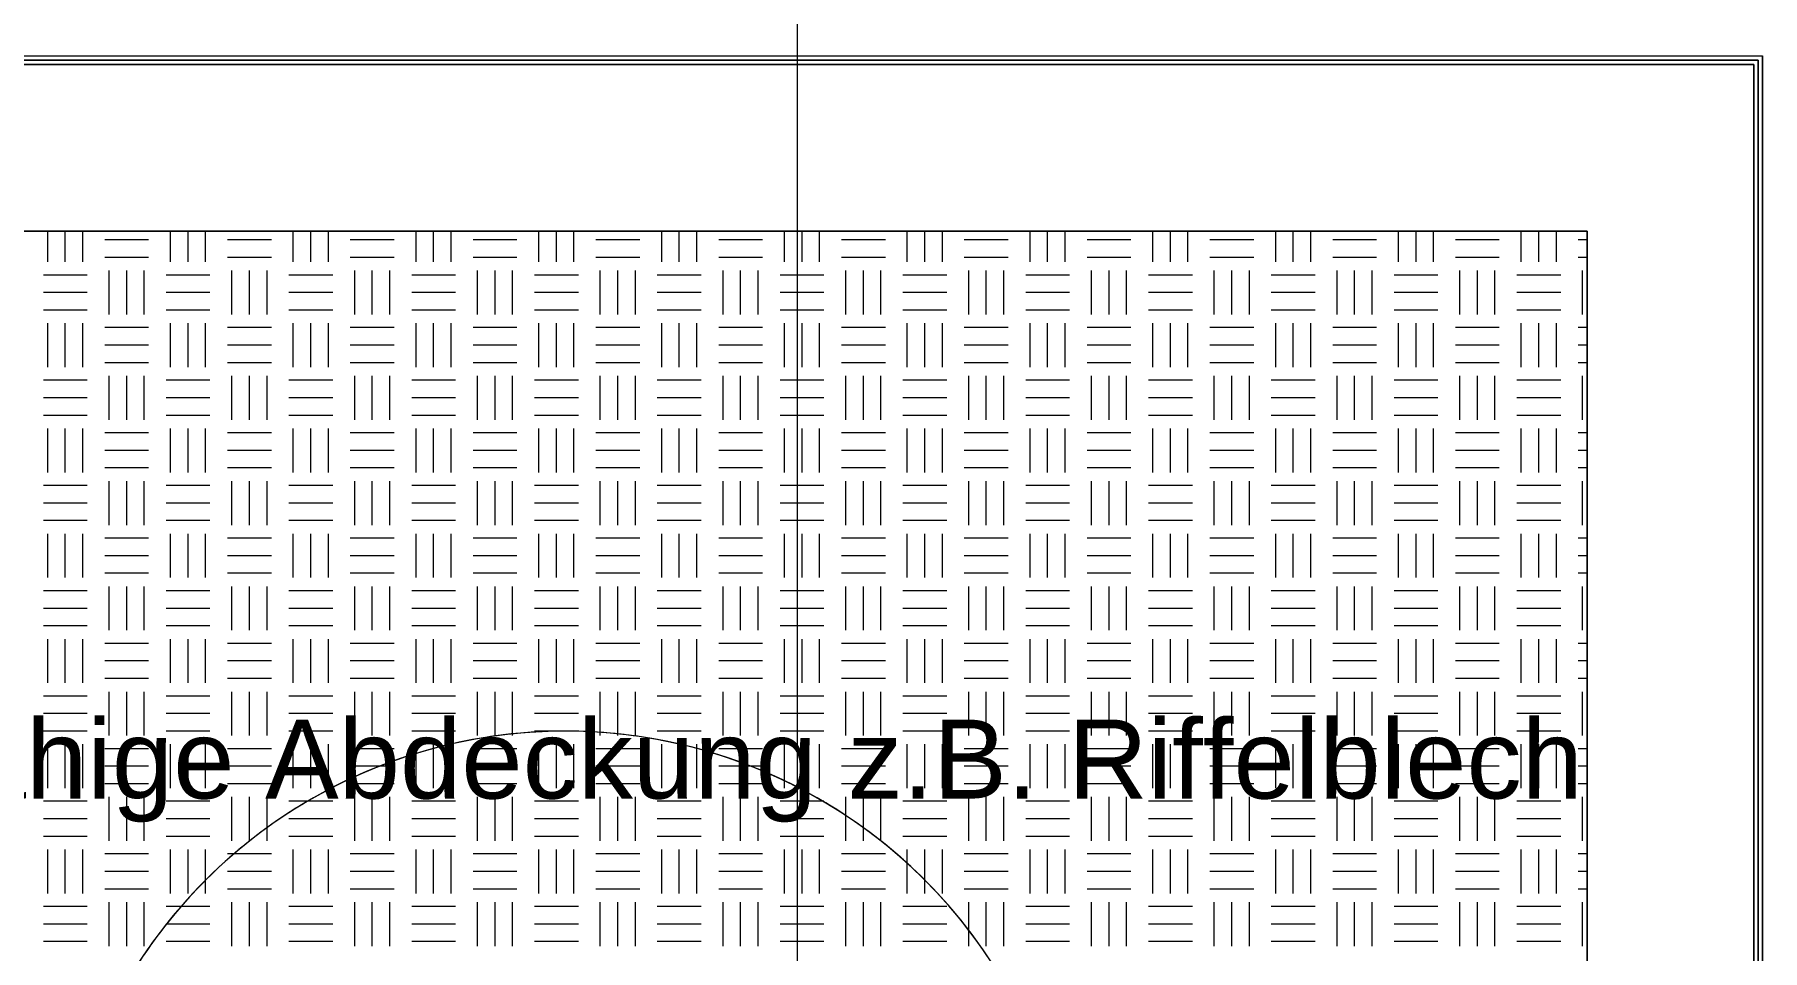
# Model space of a CAD drawing. Extents: x -932 to 937, y -179 to 471.
# Drawn here: x -450.54 to -411.14, y 294.54 to 315.42 of the extents above; entities that cross this region are included whole.
import ezdxf
from ezdxf.lldxf.tags import DXFTag

# ---------------------------------------------------------------- set-up
doc = ezdxf.new("R2010")
doc.units = 0
doc.layers.get('0').update_dxf_attribs({"lineweight": 13})
for name, color, linetype, lineweight in [('A-DETL-____-HDLN', 7, '_Verdeckte Linien_', 9), ('A-FLOR-____-OTLN', 7, 'Continuous', 9), ('A-GENM-____-OTLN', 7, 'Continuous', 9), ('M-EQPM-____-OTLN', 7, 'Continuous', 9), ('S-GRID-____-OTLN', 7, 'Continuous', 5), ('Text', 7, 'Continuous', 5)]:
    doc.layers.add(name, color=color, linetype=linetype, lineweight=lineweight)
doc.styles.get("Standard").update_dxf_attribs({"font": 'arial.ttf'})
tags = doc.linetypes.add('_Rasterlinie_', pattern=[0.375, 0.2, -0.05, 0.075, -0.05]).pattern_tags.tags
tags[10:11] = [DXFTag(74, 4), DXFTag(75, 0), DXFTag(340, '0'), DXFTag(46, 1.0), DXFTag(50, 0.0), DXFTag(44, 0.0), DXFTag(45, 0.0)]
tags[8:9] = [DXFTag(74, 4), DXFTag(75, 0), DXFTag(340, '0'), DXFTag(46, 1.0), DXFTag(50, 0.0), DXFTag(44, 0.0), DXFTag(45, 0.0)]
tags[6:7] = [DXFTag(74, 4), DXFTag(75, 0), DXFTag(340, '0'), DXFTag(46, 1.0), DXFTag(50, 0.0), DXFTag(44, 0.0), DXFTag(45, 0.0)]
tags[4:5] = [DXFTag(74, 4), DXFTag(75, 0), DXFTag(340, '0'), DXFTag(46, 1.0), DXFTag(50, 0.0), DXFTag(44, 0.0), DXFTag(45, 0.0)]
tags = doc.linetypes.add('_Verdeckte Linien_', pattern=[0.15, 0.1, -0.05]).pattern_tags.tags
tags[6:7] = [DXFTag(74, 4), DXFTag(75, 0), DXFTag(340, '0'), DXFTag(46, 1.0), DXFTag(50, 0.0), DXFTag(44, 0.0), DXFTag(45, 0.0)]
tags[4:5] = [DXFTag(74, 4), DXFTag(75, 0), DXFTag(340, '0'), DXFTag(46, 1.0), DXFTag(50, 0.0), DXFTag(44, 0.0), DXFTag(45, 0.0)]

# ---------------------------------------------------------------- blocks, each defined once
blk = doc.blocks.new('Referenz-A0UJ2H83XE', base_point=(-932.309, -115.757))
at = {"layer": 'A-DETL-____-HDLN', "color": 0, "linetype": '_Verdeckte Linien_', "ltscale": 0.13}
for p, q in [((-415.143, 310.938), (-461.143, 310.938)), ((-415.143, 264.938), (-415.143, 310.938))]:
    blk.add_line(p, q, dxfattribs=at)
at = {"layer": 'A-FLOR-____-OTLN', "color": 0, "linetype": 'Continuous', "ltscale": 0.13}
for p, q in [((-465.143, 314.938), (-411.143, 314.938)), ((-411.143, 314.938), (-411.143, 264.938)), ((-415.143, 310.938), (-461.143, 310.938)), ((-415.143, 268.938), (-415.143, 310.938))]:
    blk.add_line(p, q, dxfattribs=at)
at = {"layer": 'A-GENM-____-OTLN', "color": 0, "linetype": 'Continuous', "ltscale": 0.13}
for p, q in [((-465.143, 314.938), (-411.143, 314.938)), ((-465.043, 314.838), (-411.243, 314.838)), ((-411.243, 314.838), (-465.043, 314.838)), ((-411.243, 314.838), (-411.243, 286.588)), ((-411.243, 286.588), (-411.243, 314.838)), ((-411.143, 264.938), (-411.143, 314.938)), ((-464.943, 314.738), (-411.343, 314.738)), ((-411.343, 314.738), (-464.943, 314.738)), ((-411.343, 314.738), (-411.343, 286.688)), ((-411.343, 286.688), (-411.343, 314.738)), ((-461.143, 310.938), (-415.143, 310.938)), ((-415.143, 310.938), (-461.143, 310.938)), ((-450.243, 310.238), (-450.243, 310.938)), ((-449.843, 310.238), (-449.843, 310.938)), ((-449.443, 310.238), (-449.443, 310.938)), ((-447.443, 310.238), (-447.443, 310.938)), ((-447.043, 310.238), (-447.043, 310.938)), ((-446.643, 310.238), (-446.643, 310.938)), ((-444.643, 310.238), (-444.643, 310.938)), ((-444.243, 310.238), (-444.243, 310.938)), ((-443.843, 310.238), (-443.843, 310.938)), ((-441.843, 310.238), (-441.843, 310.938)), ((-441.443, 310.238), (-441.443, 310.938)), ((-441.043, 310.238), (-441.043, 310.938)), ((-439.043, 310.238), (-439.043, 310.938)), ((-438.643, 310.238), (-438.643, 310.938)), ((-438.243, 310.238), (-438.243, 310.938)), ((-436.243, 310.238), (-436.243, 310.938)), ((-435.843, 310.238), (-435.843, 310.938)), ((-435.443, 310.238), (-435.443, 310.938)), ((-433.443, 310.238), (-433.443, 310.938)), ((-433.043, 310.238), (-433.043, 310.938)), ((-432.643, 310.238), (-432.643, 310.938)), ((-430.643, 310.238), (-430.643, 310.938)), ((-430.243, 310.238), (-430.243, 310.938)), ((-429.843, 310.238), (-429.843, 310.938)), ((-427.843, 310.238), (-427.843, 310.938)), ((-427.443, 310.238), (-427.443, 310.938)), ((-427.043, 310.238), (-427.043, 310.938)), ((-425.043, 310.238), (-425.043, 310.938)), ((-424.643, 310.238), (-424.643, 310.938)), ((-424.243, 310.238), (-424.243, 310.938)), ((-422.243, 310.238), (-422.243, 310.938)), ((-421.843, 310.238), (-421.843, 310.938)), ((-421.443, 310.238), (-421.443, 310.938)), ((-419.443, 310.238), (-419.443, 310.938)), ((-419.043, 310.238), (-419.043, 310.938)), ((-418.643, 310.238), (-418.643, 310.938)), ((-416.643, 310.238), (-416.643, 310.938)), ((-416.243, 310.238), (-416.243, 310.938)), ((-415.843, 310.238), (-415.843, 310.938)), ((-415.143, 310.938), (-415.143, 288.188)), ((-415.143, 288.188), (-415.143, 310.938)), ((-447.943, 310.738), (-448.943, 310.738)), ((-445.143, 310.738), (-446.143, 310.738)), ((-442.343, 310.738), (-443.343, 310.738)), ((-439.543, 310.738), (-440.543, 310.738)), ((-436.743, 310.738), (-437.743, 310.738)), ((-433.943, 310.738), (-434.943, 310.738)), ((-431.143, 310.738), (-432.143, 310.738)), ((-428.343, 310.738), (-429.343, 310.738)), ((-425.543, 310.738), (-426.543, 310.738)), ((-422.743, 310.738), (-423.743, 310.738)), ((-419.943, 310.738), (-420.943, 310.738)), ((-417.143, 310.738), (-418.143, 310.738)), ((-415.144, 310.738), (-415.343, 310.738)), ((-447.943, 310.338), (-448.943, 310.338)), ((-445.143, 310.338), (-446.143, 310.338)), ((-442.343, 310.338), (-443.343, 310.338)), ((-439.543, 310.338), (-440.543, 310.338)), ((-436.743, 310.338), (-437.743, 310.338)), ((-433.943, 310.338), (-434.943, 310.338)), ((-431.143, 310.338), (-432.143, 310.338)), ((-428.343, 310.338), (-429.343, 310.338)), ((-425.543, 310.338), (-426.543, 310.338)), ((-422.743, 310.338), (-423.743, 310.338)), ((-419.943, 310.338), (-420.943, 310.338)), ((-417.143, 310.338), (-418.143, 310.338)), ((-415.144, 310.338), (-415.343, 310.338)), ((-449.343, 309.938), (-450.343, 309.938)), ((-448.843, 309.038), (-448.843, 310.038)), ((-448.443, 309.038), (-448.443, 310.038)), ((-448.043, 309.038), (-448.043, 310.038)), ((-446.543, 309.938), (-447.543, 309.938)), ((-446.043, 309.038), (-446.043, 310.038)), ((-445.643, 309.038), (-445.643, 310.038)), ((-445.243, 309.038), (-445.243, 310.038)), ((-443.743, 309.938), (-444.743, 309.938)), ((-443.243, 309.038), (-443.243, 310.038)), ((-442.843, 309.038), (-442.843, 310.038)), ((-442.443, 309.038), (-442.443, 310.038)), ((-440.943, 309.938), (-441.943, 309.938)), ((-440.443, 309.038), (-440.443, 310.038)), ((-440.043, 309.038), (-440.043, 310.038)), ((-439.643, 309.038), (-439.643, 310.038)), ((-438.143, 309.938), (-439.143, 309.938)), ((-437.643, 309.038), (-437.643, 310.038)), ((-437.243, 309.038), (-437.243, 310.038)), ((-436.843, 309.038), (-436.843, 310.038)), ((-435.343, 309.938), (-436.343, 309.938)), ((-434.843, 309.038), (-434.843, 310.038)), ((-434.443, 309.038), (-434.443, 310.038)), ((-434.043, 309.038), (-434.043, 310.038)), ((-432.543, 309.938), (-433.543, 309.938)), ((-432.043, 309.038), (-432.043, 310.038)), ((-431.643, 309.038), (-431.643, 310.038)), ((-431.243, 309.038), (-431.243, 310.038)), ((-429.743, 309.938), (-430.743, 309.938)), ((-429.243, 309.038), (-429.243, 310.038)), ((-428.843, 309.038), (-428.843, 310.038)), ((-428.443, 309.038), (-428.443, 310.038)), ((-426.943, 309.938), (-427.943, 309.938)), ((-426.443, 309.038), (-426.443, 310.038)), ((-426.043, 309.038), (-426.043, 310.038)), ((-425.643, 309.038), (-425.643, 310.038)), ((-424.143, 309.938), (-425.143, 309.938)), ((-423.643, 309.038), (-423.643, 310.038)), ((-423.243, 309.038), (-423.243, 310.038)), ((-422.843, 309.038), (-422.843, 310.038)), ((-421.343, 309.938), (-422.343, 309.938)), ((-420.843, 309.038), (-420.843, 310.038)), ((-420.443, 309.038), (-420.443, 310.038)), ((-420.043, 309.038), (-420.043, 310.038)), ((-418.543, 309.938), (-419.543, 309.938)), ((-418.043, 309.038), (-418.043, 310.038)), ((-417.643, 309.038), (-417.643, 310.038)), ((-417.243, 309.038), (-417.243, 310.038)), ((-415.743, 309.938), (-416.743, 309.938)), ((-415.243, 309.038), (-415.243, 310.038)), ((-449.343, 309.538), (-450.343, 309.538)), ((-446.543, 309.538), (-447.543, 309.538)), ((-443.743, 309.538), (-444.743, 309.538)), ((-440.943, 309.538), (-441.943, 309.538)), ((-438.143, 309.538), (-439.143, 309.538)), ((-435.343, 309.538), (-436.343, 309.538)), ((-432.543, 309.538), (-433.543, 309.538)), ((-429.743, 309.538), (-430.743, 309.538)), ((-426.943, 309.538), (-427.943, 309.538)), ((-424.143, 309.538), (-425.143, 309.538)), ((-421.343, 309.538), (-422.343, 309.538)), ((-418.543, 309.538), (-419.543, 309.538)), ((-415.743, 309.538), (-416.743, 309.538)), ((-449.343, 309.138), (-450.343, 309.138)), ((-446.543, 309.138), (-447.543, 309.138)), ((-443.743, 309.138), (-444.743, 309.138)), ((-440.943, 309.138), (-441.943, 309.138)), ((-438.143, 309.138), (-439.143, 309.138)), ((-435.343, 309.138), (-436.343, 309.138)), ((-432.543, 309.138), (-433.543, 309.138)), ((-429.743, 309.138), (-430.743, 309.138)), ((-426.943, 309.138), (-427.943, 309.138)), ((-424.143, 309.138), (-425.143, 309.138)), ((-421.343, 309.138), (-422.343, 309.138)), ((-418.543, 309.138), (-419.543, 309.138)), ((-415.743, 309.138), (-416.743, 309.138)), ((-450.243, 307.838), (-450.243, 308.838)), ((-449.843, 307.838), (-449.843, 308.838)), ((-449.443, 307.838), (-449.443, 308.838)), ((-447.943, 308.738), (-448.943, 308.738)), ((-447.443, 307.838), (-447.443, 308.838)), ((-447.043, 307.838), (-447.043, 308.838)), ((-446.643, 307.838), (-446.643, 308.838)), ((-445.143, 308.738), (-446.143, 308.738)), ((-444.643, 307.838), (-444.643, 308.838)), ((-444.243, 307.838), (-444.243, 308.838)), ((-443.843, 307.838), (-443.843, 308.838)), ((-442.343, 308.738), (-443.343, 308.738)), ((-441.843, 307.838), (-441.843, 308.838)), ((-441.443, 307.838), (-441.443, 308.838)), ((-441.043, 307.838), (-441.043, 308.838)), ((-439.543, 308.738), (-440.543, 308.738)), ((-439.043, 307.838), (-439.043, 308.838)), ((-438.643, 307.838), (-438.643, 308.838)), ((-438.243, 307.838), (-438.243, 308.838)), ((-436.743, 308.738), (-437.743, 308.738)), ((-436.243, 307.838), (-436.243, 308.838)), ((-435.843, 307.838), (-435.843, 308.838)), ((-435.443, 307.838), (-435.443, 308.838)), ((-433.943, 308.738), (-434.943, 308.738)), ((-433.443, 307.838), (-433.443, 308.838)), ((-433.043, 307.838), (-433.043, 308.838)), ((-432.643, 307.838), (-432.643, 308.838)), ((-431.143, 308.738), (-432.143, 308.738)), ((-430.643, 307.838), (-430.643, 308.838)), ((-430.243, 307.838), (-430.243, 308.838)), ((-429.843, 307.838), (-429.843, 308.838)), ((-428.343, 308.738), (-429.343, 308.738)), ((-427.843, 307.838), (-427.843, 308.838)), ((-427.443, 307.838), (-427.443, 308.838)), ((-427.043, 307.838), (-427.043, 308.838)), ((-425.543, 308.738), (-426.543, 308.738)), ((-425.043, 307.838), (-425.043, 308.838)), ((-424.643, 307.838), (-424.643, 308.838)), ((-424.243, 307.838), (-424.243, 308.838)), ((-422.743, 308.738), (-423.743, 308.738)), ((-422.243, 307.838), (-422.243, 308.838)), ((-421.843, 307.838), (-421.843, 308.838)), ((-421.443, 307.838), (-421.443, 308.838)), ((-419.943, 308.738), (-420.943, 308.738)), ((-419.443, 307.838), (-419.443, 308.838)), ((-419.043, 307.838), (-419.043, 308.838)), ((-418.643, 307.838), (-418.643, 308.838)), ((-417.143, 308.738), (-418.143, 308.738)), ((-416.643, 307.838), (-416.643, 308.838)), ((-416.243, 307.838), (-416.243, 308.838)), ((-415.843, 307.838), (-415.843, 308.838)), ((-415.144, 308.738), (-415.343, 308.738)), ((-447.943, 308.338), (-448.943, 308.338)), ((-445.143, 308.338), (-446.143, 308.338)), ((-442.343, 308.338), (-443.343, 308.338)), ((-439.543, 308.338), (-440.543, 308.338)), ((-436.743, 308.338), (-437.743, 308.338)), ((-433.943, 308.338), (-434.943, 308.338)), ((-431.143, 308.338), (-432.143, 308.338)), ((-428.343, 308.338), (-429.343, 308.338)), ((-425.543, 308.338), (-426.543, 308.338)), ((-422.743, 308.338), (-423.743, 308.338)), ((-419.943, 308.338), (-420.943, 308.338)), ((-417.143, 308.338), (-418.143, 308.338)), ((-415.144, 308.338), (-415.343, 308.338)), ((-447.943, 307.938), (-448.943, 307.938)), ((-445.143, 307.938), (-446.143, 307.938)), ((-442.343, 307.938), (-443.343, 307.938)), ((-439.543, 307.938), (-440.543, 307.938)), ((-436.743, 307.938), (-437.743, 307.938)), ((-433.943, 307.938), (-434.943, 307.938)), ((-431.143, 307.938), (-432.143, 307.938)), ((-428.343, 307.938), (-429.343, 307.938)), ((-425.543, 307.938), (-426.543, 307.938)), ((-422.743, 307.938), (-423.743, 307.938)), ((-419.943, 307.938), (-420.943, 307.938)), ((-417.143, 307.938), (-418.143, 307.938)), ((-415.144, 307.938), (-415.343, 307.938)), ((-449.343, 307.538), (-450.343, 307.538)), ((-448.843, 306.638), (-448.843, 307.638)), ((-448.443, 306.638), (-448.443, 307.638)), ((-448.043, 306.638), (-448.043, 307.638)), ((-446.543, 307.538), (-447.543, 307.538)), ((-446.043, 306.638), (-446.043, 307.638)), ((-445.643, 306.638), (-445.643, 307.638)), ((-445.243, 306.638), (-445.243, 307.638)), ((-443.743, 307.538), (-444.743, 307.538)), ((-443.243, 306.638), (-443.243, 307.638)), ((-442.843, 306.638), (-442.843, 307.638)), ((-442.443, 306.638), (-442.443, 307.638)), ((-440.943, 307.538), (-441.943, 307.538)), ((-440.443, 306.638), (-440.443, 307.638)), ((-440.043, 306.638), (-440.043, 307.638)), ((-439.643, 306.638), (-439.643, 307.638)), ((-438.143, 307.538), (-439.143, 307.538)), ((-437.643, 306.638), (-437.643, 307.638)), ((-437.243, 306.638), (-437.243, 307.638)), ((-436.843, 306.638), (-436.843, 307.638)), ((-435.343, 307.538), (-436.343, 307.538)), ((-434.843, 306.638), (-434.843, 307.638)), ((-434.443, 306.638), (-434.443, 307.638)), ((-434.043, 306.638), (-434.043, 307.638)), ((-432.543, 307.538), (-433.543, 307.538)), ((-432.043, 306.638), (-432.043, 307.638)), ((-431.643, 306.638), (-431.643, 307.638)), ((-431.243, 306.638), (-431.243, 307.638)), ((-429.743, 307.538), (-430.743, 307.538)), ((-429.243, 306.638), (-429.243, 307.638)), ((-428.843, 306.638), (-428.843, 307.638)), ((-428.443, 306.638), (-428.443, 307.638)), ((-426.943, 307.538), (-427.943, 307.538)), ((-426.443, 306.638), (-426.443, 307.638)), ((-426.043, 306.638), (-426.043, 307.638)), ((-425.643, 306.638), (-425.643, 307.638)), ((-424.143, 307.538), (-425.143, 307.538)), ((-423.643, 306.638), (-423.643, 307.638)), ((-423.243, 306.638), (-423.243, 307.638)), ((-422.843, 306.638), (-422.843, 307.638)), ((-421.343, 307.538), (-422.343, 307.538)), ((-420.843, 306.638), (-420.843, 307.638)), ((-420.443, 306.638), (-420.443, 307.638)), ((-420.043, 306.638), (-420.043, 307.638)), ((-418.543, 307.538), (-419.543, 307.538)), ((-418.043, 306.638), (-418.043, 307.638)), ((-417.643, 306.638), (-417.643, 307.638)), ((-417.243, 306.638), (-417.243, 307.638)), ((-415.743, 307.538), (-416.743, 307.538)), ((-415.243, 306.638), (-415.243, 307.638)), ((-449.343, 307.138), (-450.343, 307.138)), ((-446.543, 307.138), (-447.543, 307.138)), ((-443.743, 307.138), (-444.743, 307.138)), ((-440.943, 307.138), (-441.943, 307.138)), ((-438.143, 307.138), (-439.143, 307.138)), ((-435.343, 307.138), (-436.343, 307.138)), ((-432.543, 307.138), (-433.543, 307.138)), ((-429.743, 307.138), (-430.743, 307.138)), ((-426.943, 307.138), (-427.943, 307.138)), ((-424.143, 307.138), (-425.143, 307.138)), ((-421.343, 307.138), (-422.343, 307.138)), ((-418.543, 307.138), (-419.543, 307.138)), ((-415.743, 307.138), (-416.743, 307.138)), ((-449.343, 306.738), (-450.343, 306.738)), ((-446.543, 306.738), (-447.543, 306.738)), ((-443.743, 306.738), (-444.743, 306.738)), ((-440.943, 306.738), (-441.943, 306.738)), ((-438.143, 306.738), (-439.143, 306.738)), ((-435.343, 306.738), (-436.343, 306.738)), ((-432.543, 306.738), (-433.543, 306.738)), ((-429.743, 306.738), (-430.743, 306.738)), ((-426.943, 306.738), (-427.943, 306.738)), ((-424.143, 306.738), (-425.143, 306.738)), ((-421.343, 306.738), (-422.343, 306.738)), ((-418.543, 306.738), (-419.543, 306.738)), ((-415.743, 306.738), (-416.743, 306.738)), ((-450.243, 305.438), (-450.243, 306.438)), ((-449.843, 305.438), (-449.843, 306.438)), ((-449.443, 305.438), (-449.443, 306.438)), ((-447.943, 306.338), (-448.943, 306.338)), ((-447.443, 305.438), (-447.443, 306.438)), ((-447.043, 305.438), (-447.043, 306.438)), ((-446.643, 305.438), (-446.643, 306.438)), ((-445.143, 306.338), (-446.143, 306.338)), ((-444.643, 305.438), (-444.643, 306.438)), ((-444.243, 305.438), (-444.243, 306.438)), ((-443.843, 305.438), (-443.843, 306.438)), ((-442.343, 306.338), (-443.343, 306.338)), ((-441.843, 305.438), (-441.843, 306.438)), ((-441.443, 305.438), (-441.443, 306.438)), ((-441.043, 305.438), (-441.043, 306.438)), ((-439.543, 306.338), (-440.543, 306.338)), ((-439.043, 305.438), (-439.043, 306.438)), ((-438.643, 305.438), (-438.643, 306.438)), ((-438.243, 305.438), (-438.243, 306.438)), ((-436.743, 306.338), (-437.743, 306.338)), ((-436.243, 305.438), (-436.243, 306.438)), ((-435.843, 305.438), (-435.843, 306.438)), ((-435.443, 305.438), (-435.443, 306.438)), ((-433.943, 306.338), (-434.943, 306.338)), ((-433.443, 305.438), (-433.443, 306.438)), ((-433.043, 305.438), (-433.043, 306.438)), ((-432.643, 305.438), (-432.643, 306.438)), ((-431.143, 306.338), (-432.143, 306.338)), ((-430.643, 305.438), (-430.643, 306.438)), ((-430.243, 305.438), (-430.243, 306.438)), ((-429.843, 305.438), (-429.843, 306.438)), ((-428.343, 306.338), (-429.343, 306.338)), ((-427.843, 305.438), (-427.843, 306.438)), ((-427.443, 305.438), (-427.443, 306.438)), ((-427.043, 305.438), (-427.043, 306.438)), ((-425.543, 306.338), (-426.543, 306.338)), ((-425.043, 305.438), (-425.043, 306.438)), ((-424.643, 305.438), (-424.643, 306.438)), ((-424.243, 305.438), (-424.243, 306.438)), ((-422.743, 306.338), (-423.743, 306.338)), ((-422.243, 305.438), (-422.243, 306.438)), ((-421.843, 305.438), (-421.843, 306.438)), ((-421.443, 305.438), (-421.443, 306.438)), ((-419.943, 306.338), (-420.943, 306.338)), ((-419.443, 305.438), (-419.443, 306.438)), ((-419.043, 305.438), (-419.043, 306.438)), ((-418.643, 305.438), (-418.643, 306.438)), ((-417.143, 306.338), (-418.143, 306.338)), ((-416.643, 305.438), (-416.643, 306.438)), ((-416.243, 305.438), (-416.243, 306.438)), ((-415.843, 305.438), (-415.843, 306.438)), ((-415.144, 306.338), (-415.343, 306.338)), ((-447.943, 305.938), (-448.943, 305.938)), ((-445.143, 305.938), (-446.143, 305.938)), ((-442.343, 305.938), (-443.343, 305.938)), ((-439.543, 305.938), (-440.543, 305.938)), ((-436.743, 305.938), (-437.743, 305.938)), ((-433.943, 305.938), (-434.943, 305.938)), ((-431.143, 305.938), (-432.143, 305.938)), ((-428.343, 305.938), (-429.343, 305.938)), ((-425.543, 305.938), (-426.543, 305.938)), ((-422.743, 305.938), (-423.743, 305.938)), ((-419.943, 305.938), (-420.943, 305.938)), ((-417.143, 305.938), (-418.143, 305.938)), ((-415.144, 305.938), (-415.343, 305.938)), ((-447.943, 305.538), (-448.943, 305.538)), ((-445.143, 305.538), (-446.143, 305.538)), ((-442.343, 305.538), (-443.343, 305.538)), ((-439.543, 305.538), (-440.543, 305.538)), ((-436.743, 305.538), (-437.743, 305.538)), ((-433.943, 305.538), (-434.943, 305.538)), ((-431.143, 305.538), (-432.143, 305.538)), ((-428.343, 305.538), (-429.343, 305.538)), ((-425.543, 305.538), (-426.543, 305.538)), ((-422.743, 305.538), (-423.743, 305.538)), ((-419.943, 305.538), (-420.943, 305.538)), ((-417.143, 305.538), (-418.143, 305.538)), ((-415.144, 305.538), (-415.343, 305.538)), ((-449.343, 305.138), (-450.343, 305.138)), ((-448.843, 304.238), (-448.843, 305.238)), ((-448.443, 304.238), (-448.443, 305.238)), ((-448.043, 304.238), (-448.043, 305.238)), ((-446.543, 305.138), (-447.543, 305.138)), ((-446.043, 304.238), (-446.043, 305.238)), ((-445.643, 304.238), (-445.643, 305.238)), ((-445.243, 304.238), (-445.243, 305.238)), ((-443.743, 305.138), (-444.743, 305.138)), ((-443.243, 304.238), (-443.243, 305.238)), ((-442.843, 304.238), (-442.843, 305.238)), ((-442.443, 304.238), (-442.443, 305.238)), ((-440.943, 305.138), (-441.943, 305.138)), ((-440.443, 304.238), (-440.443, 305.238)), ((-440.043, 304.238), (-440.043, 305.238)), ((-439.643, 304.238), (-439.643, 305.238)), ((-438.143, 305.138), (-439.143, 305.138)), ((-437.643, 304.238), (-437.643, 305.238)), ((-437.243, 304.238), (-437.243, 305.238)), ((-436.843, 304.238), (-436.843, 305.238)), ((-435.343, 305.138), (-436.343, 305.138)), ((-434.843, 304.238), (-434.843, 305.238)), ((-434.443, 304.238), (-434.443, 305.238)), ((-434.043, 304.238), (-434.043, 305.238)), ((-432.543, 305.138), (-433.543, 305.138)), ((-432.043, 304.238), (-432.043, 305.238)), ((-431.643, 304.238), (-431.643, 305.238)), ((-431.243, 304.238), (-431.243, 305.238)), ((-429.743, 305.138), (-430.743, 305.138)), ((-429.243, 304.238), (-429.243, 305.238)), ((-428.843, 304.238), (-428.843, 305.238)), ((-428.443, 304.238), (-428.443, 305.238)), ((-426.943, 305.138), (-427.943, 305.138)), ((-426.443, 304.238), (-426.443, 305.238)), ((-426.043, 304.238), (-426.043, 305.238)), ((-425.643, 304.238), (-425.643, 305.238)), ((-424.143, 305.138), (-425.143, 305.138)), ((-423.643, 304.238), (-423.643, 305.238)), ((-423.243, 304.238), (-423.243, 305.238)), ((-422.843, 304.238), (-422.843, 305.238)), ((-421.343, 305.138), (-422.343, 305.138)), ((-420.843, 304.238), (-420.843, 305.238)), ((-420.443, 304.238), (-420.443, 305.238)), ((-420.043, 304.238), (-420.043, 305.238)), ((-418.543, 305.138), (-419.543, 305.138)), ((-418.043, 304.238), (-418.043, 305.238)), ((-417.643, 304.238), (-417.643, 305.238)), ((-417.243, 304.238), (-417.243, 305.238)), ((-415.743, 305.138), (-416.743, 305.138)), ((-415.243, 304.238), (-415.243, 305.238)), ((-449.343, 304.738), (-450.343, 304.738)), ((-446.543, 304.738), (-447.543, 304.738)), ((-443.743, 304.738), (-444.743, 304.738)), ((-440.943, 304.738), (-441.943, 304.738)), ((-438.143, 304.738), (-439.143, 304.738)), ((-435.343, 304.738), (-436.343, 304.738)), ((-432.543, 304.738), (-433.543, 304.738)), ((-429.743, 304.738), (-430.743, 304.738)), ((-426.943, 304.738), (-427.943, 304.738)), ((-424.143, 304.738), (-425.143, 304.738)), ((-421.343, 304.738), (-422.343, 304.738)), ((-418.543, 304.738), (-419.543, 304.738)), ((-415.743, 304.738), (-416.743, 304.738)), ((-449.343, 304.338), (-450.343, 304.338)), ((-446.543, 304.338), (-447.543, 304.338)), ((-443.743, 304.338), (-444.743, 304.338)), ((-440.943, 304.338), (-441.943, 304.338)), ((-438.143, 304.338), (-439.143, 304.338)), ((-435.343, 304.338), (-436.343, 304.338)), ((-432.543, 304.338), (-433.543, 304.338)), ((-429.743, 304.338), (-430.743, 304.338)), ((-426.943, 304.338), (-427.943, 304.338)), ((-424.143, 304.338), (-425.143, 304.338)), ((-421.343, 304.338), (-422.343, 304.338)), ((-418.543, 304.338), (-419.543, 304.338)), ((-415.743, 304.338), (-416.743, 304.338)), ((-450.243, 303.038), (-450.243, 304.038)), ((-449.843, 303.038), (-449.843, 304.038)), ((-449.443, 303.038), (-449.443, 304.038)), ((-447.943, 303.938), (-448.943, 303.938)), ((-447.443, 303.038), (-447.443, 304.038)), ((-447.043, 303.038), (-447.043, 304.038)), ((-446.643, 303.038), (-446.643, 304.038)), ((-445.143, 303.938), (-446.143, 303.938)), ((-444.643, 303.038), (-444.643, 304.038)), ((-444.243, 303.038), (-444.243, 304.038)), ((-443.843, 303.038), (-443.843, 304.038)), ((-442.343, 303.938), (-443.343, 303.938)), ((-441.843, 303.038), (-441.843, 304.038)), ((-441.443, 303.038), (-441.443, 304.038)), ((-441.043, 303.038), (-441.043, 304.038)), ((-439.543, 303.938), (-440.543, 303.938)), ((-439.043, 303.038), (-439.043, 304.038)), ((-438.643, 303.038), (-438.643, 304.038)), ((-438.243, 303.038), (-438.243, 304.038)), ((-436.743, 303.938), (-437.743, 303.938)), ((-436.243, 303.038), (-436.243, 304.038)), ((-435.843, 303.038), (-435.843, 304.038)), ((-435.443, 303.038), (-435.443, 304.038)), ((-433.943, 303.938), (-434.943, 303.938)), ((-433.443, 303.038), (-433.443, 304.038)), ((-433.043, 303.038), (-433.043, 304.038)), ((-432.643, 303.038), (-432.643, 304.038)), ((-431.143, 303.938), (-432.143, 303.938)), ((-430.643, 303.038), (-430.643, 304.038)), ((-430.243, 303.038), (-430.243, 304.038)), ((-429.843, 303.038), (-429.843, 304.038)), ((-428.343, 303.938), (-429.343, 303.938)), ((-427.843, 303.038), (-427.843, 304.038)), ((-427.443, 303.038), (-427.443, 304.038)), ((-427.043, 303.038), (-427.043, 304.038)), ((-425.543, 303.938), (-426.543, 303.938)), ((-425.043, 303.038), (-425.043, 304.038)), ((-424.643, 303.038), (-424.643, 304.038)), ((-424.243, 303.038), (-424.243, 304.038)), ((-422.743, 303.938), (-423.743, 303.938)), ((-422.243, 303.038), (-422.243, 304.038)), ((-421.843, 303.038), (-421.843, 304.038)), ((-421.443, 303.038), (-421.443, 304.038)), ((-419.943, 303.938), (-420.943, 303.938)), ((-419.443, 303.038), (-419.443, 304.038)), ((-419.043, 303.038), (-419.043, 304.038)), ((-418.643, 303.038), (-418.643, 304.038)), ((-417.143, 303.938), (-418.143, 303.938)), ((-416.643, 303.038), (-416.643, 304.038)), ((-416.243, 303.038), (-416.243, 304.038)), ((-415.843, 303.038), (-415.843, 304.038)), ((-415.144, 303.938), (-415.343, 303.938)), ((-447.943, 303.538), (-448.943, 303.538)), ((-445.143, 303.538), (-446.143, 303.538)), ((-442.343, 303.538), (-443.343, 303.538)), ((-439.543, 303.538), (-440.543, 303.538)), ((-436.743, 303.538), (-437.743, 303.538)), ((-433.943, 303.538), (-434.943, 303.538)), ((-431.143, 303.538), (-432.143, 303.538)), ((-428.343, 303.538), (-429.343, 303.538)), ((-425.543, 303.538), (-426.543, 303.538)), ((-422.743, 303.538), (-423.743, 303.538)), ((-419.943, 303.538), (-420.943, 303.538)), ((-417.143, 303.538), (-418.143, 303.538)), ((-415.144, 303.538), (-415.343, 303.538)), ((-447.943, 303.138), (-448.943, 303.138)), ((-445.143, 303.138), (-446.143, 303.138)), ((-442.343, 303.138), (-443.343, 303.138)), ((-439.543, 303.138), (-440.543, 303.138)), ((-436.743, 303.138), (-437.743, 303.138)), ((-433.943, 303.138), (-434.943, 303.138)), ((-431.143, 303.138), (-432.143, 303.138)), ((-428.343, 303.138), (-429.343, 303.138)), ((-425.543, 303.138), (-426.543, 303.138)), ((-422.743, 303.138), (-423.743, 303.138)), ((-419.943, 303.138), (-420.943, 303.138)), ((-417.143, 303.138), (-418.143, 303.138)), ((-415.144, 303.138), (-415.343, 303.138)), ((-449.343, 302.738), (-450.343, 302.738)), ((-448.843, 301.838), (-448.843, 302.838)), ((-448.443, 301.838), (-448.443, 302.838)), ((-448.043, 301.838), (-448.043, 302.838)), ((-446.543, 302.738), (-447.543, 302.738)), ((-446.043, 301.838), (-446.043, 302.838)), ((-445.643, 301.838), (-445.643, 302.838)), ((-445.243, 301.838), (-445.243, 302.838)), ((-443.743, 302.738), (-444.743, 302.738)), ((-443.243, 301.838), (-443.243, 302.838)), ((-442.843, 301.838), (-442.843, 302.838)), ((-442.443, 301.838), (-442.443, 302.838)), ((-440.943, 302.738), (-441.943, 302.738)), ((-440.443, 301.838), (-440.443, 302.838)), ((-440.043, 301.838), (-440.043, 302.838)), ((-439.643, 301.838), (-439.643, 302.838)), ((-438.143, 302.738), (-439.143, 302.738)), ((-437.643, 301.838), (-437.643, 302.838)), ((-437.243, 301.838), (-437.243, 302.838)), ((-436.843, 301.838), (-436.843, 302.838)), ((-435.343, 302.738), (-436.343, 302.738)), ((-434.843, 301.838), (-434.843, 302.838)), ((-434.443, 301.838), (-434.443, 302.838)), ((-434.043, 301.838), (-434.043, 302.838)), ((-432.543, 302.738), (-433.543, 302.738)), ((-432.043, 301.838), (-432.043, 302.838)), ((-431.643, 301.838), (-431.643, 302.838)), ((-431.243, 301.838), (-431.243, 302.838)), ((-429.743, 302.738), (-430.743, 302.738)), ((-429.243, 301.838), (-429.243, 302.838)), ((-428.843, 301.838), (-428.843, 302.838)), ((-428.443, 301.838), (-428.443, 302.838)), ((-426.943, 302.738), (-427.943, 302.738)), ((-426.443, 301.838), (-426.443, 302.838)), ((-426.043, 301.838), (-426.043, 302.838)), ((-425.643, 301.838), (-425.643, 302.838)), ((-424.143, 302.738), (-425.143, 302.738)), ((-423.643, 301.838), (-423.643, 302.838)), ((-423.243, 301.838), (-423.243, 302.838)), ((-422.843, 301.838), (-422.843, 302.838)), ((-421.343, 302.738), (-422.343, 302.738)), ((-420.843, 301.838), (-420.843, 302.838)), ((-420.443, 301.838), (-420.443, 302.838)), ((-420.043, 301.838), (-420.043, 302.838)), ((-418.543, 302.738), (-419.543, 302.738)), ((-418.043, 301.838), (-418.043, 302.838)), ((-417.643, 301.838), (-417.643, 302.838)), ((-417.243, 301.838), (-417.243, 302.838)), ((-415.743, 302.738), (-416.743, 302.738)), ((-415.243, 301.838), (-415.243, 302.838)), ((-449.343, 302.338), (-450.343, 302.338)), ((-446.543, 302.338), (-447.543, 302.338)), ((-443.743, 302.338), (-444.743, 302.338)), ((-440.943, 302.338), (-441.943, 302.338)), ((-438.143, 302.338), (-439.143, 302.338)), ((-435.343, 302.338), (-436.343, 302.338)), ((-432.543, 302.338), (-433.543, 302.338)), ((-429.743, 302.338), (-430.743, 302.338)), ((-426.943, 302.338), (-427.943, 302.338)), ((-424.143, 302.338), (-425.143, 302.338)), ((-421.343, 302.338), (-422.343, 302.338)), ((-418.543, 302.338), (-419.543, 302.338)), ((-415.743, 302.338), (-416.743, 302.338)), ((-449.343, 301.938), (-450.343, 301.938)), ((-446.543, 301.938), (-447.543, 301.938)), ((-443.743, 301.938), (-444.743, 301.938)), ((-440.943, 301.938), (-441.943, 301.938)), ((-438.143, 301.938), (-439.143, 301.938)), ((-435.343, 301.938), (-436.343, 301.938)), ((-432.543, 301.938), (-433.543, 301.938)), ((-429.743, 301.938), (-430.743, 301.938)), ((-426.943, 301.938), (-427.943, 301.938)), ((-424.143, 301.938), (-425.143, 301.938)), ((-421.343, 301.938), (-422.343, 301.938)), ((-418.543, 301.938), (-419.543, 301.938)), ((-415.743, 301.938), (-416.743, 301.938)), ((-450.243, 300.638), (-450.243, 301.638)), ((-449.843, 300.638), (-449.843, 301.638)), ((-449.443, 300.638), (-449.443, 301.638)), ((-447.943, 301.538), (-448.943, 301.538)), ((-447.443, 300.638), (-447.443, 301.638)), ((-447.043, 300.638), (-447.043, 301.638)), ((-446.643, 300.638), (-446.643, 301.638)), ((-445.143, 301.538), (-446.143, 301.538)), ((-444.643, 300.638), (-444.643, 301.638)), ((-444.243, 300.638), (-444.243, 301.638)), ((-443.843, 300.638), (-443.843, 301.638)), ((-442.343, 301.538), (-443.343, 301.538)), ((-441.843, 300.638), (-441.843, 301.638)), ((-441.443, 300.638), (-441.443, 301.638)), ((-441.043, 300.638), (-441.043, 301.638)), ((-439.543, 301.538), (-440.543, 301.538)), ((-439.043, 300.638), (-439.043, 301.638)), ((-438.643, 300.638), (-438.643, 301.638)), ((-438.243, 300.638), (-438.243, 301.638)), ((-436.743, 301.538), (-437.743, 301.538)), ((-436.243, 300.638), (-436.243, 301.638)), ((-435.843, 300.638), (-435.843, 301.638)), ((-435.443, 300.638), (-435.443, 301.638)), ((-433.943, 301.538), (-434.943, 301.538)), ((-433.443, 300.638), (-433.443, 301.638)), ((-433.043, 300.638), (-433.043, 301.638)), ((-432.643, 300.638), (-432.643, 301.638)), ((-431.143, 301.538), (-432.143, 301.538)), ((-430.643, 300.638), (-430.643, 301.638)), ((-430.243, 300.638), (-430.243, 301.638)), ((-429.843, 300.638), (-429.843, 301.638)), ((-428.343, 301.538), (-429.343, 301.538)), ((-427.843, 300.638), (-427.843, 301.638)), ((-427.443, 300.638), (-427.443, 301.638)), ((-427.043, 300.638), (-427.043, 301.638)), ((-425.543, 301.538), (-426.543, 301.538)), ((-425.043, 300.638), (-425.043, 301.638)), ((-424.643, 300.638), (-424.643, 301.638)), ((-424.243, 300.638), (-424.243, 301.638)), ((-422.743, 301.538), (-423.743, 301.538)), ((-422.243, 300.638), (-422.243, 301.638)), ((-421.843, 300.638), (-421.843, 301.638)), ((-421.443, 300.638), (-421.443, 301.638)), ((-419.943, 301.538), (-420.943, 301.538)), ((-419.443, 300.638), (-419.443, 301.638)), ((-419.043, 300.638), (-419.043, 301.638)), ((-418.643, 300.638), (-418.643, 301.638)), ((-417.143, 301.538), (-418.143, 301.538)), ((-416.643, 300.638), (-416.643, 301.638)), ((-416.243, 300.638), (-416.243, 301.638)), ((-415.843, 300.638), (-415.843, 301.638)), ((-415.144, 301.538), (-415.343, 301.538)), ((-447.943, 301.138), (-448.943, 301.138)), ((-445.143, 301.138), (-446.143, 301.138)), ((-442.343, 301.138), (-443.343, 301.138)), ((-439.543, 301.138), (-440.543, 301.138)), ((-436.743, 301.138), (-437.743, 301.138)), ((-433.943, 301.138), (-434.943, 301.138)), ((-431.143, 301.138), (-432.143, 301.138)), ((-428.343, 301.138), (-429.343, 301.138)), ((-425.543, 301.138), (-426.543, 301.138)), ((-422.743, 301.138), (-423.743, 301.138)), ((-419.943, 301.138), (-420.943, 301.138)), ((-417.143, 301.138), (-418.143, 301.138)), ((-415.144, 301.138), (-415.343, 301.138)), ((-447.943, 300.738), (-448.943, 300.738)), ((-445.143, 300.738), (-446.143, 300.738)), ((-442.343, 300.738), (-443.343, 300.738)), ((-439.543, 300.738), (-440.543, 300.738)), ((-436.743, 300.738), (-437.743, 300.738)), ((-433.943, 300.738), (-434.943, 300.738)), ((-431.143, 300.738), (-432.143, 300.738)), ((-428.343, 300.738), (-429.343, 300.738)), ((-425.543, 300.738), (-426.543, 300.738)), ((-422.743, 300.738), (-423.743, 300.738)), ((-419.943, 300.738), (-420.943, 300.738)), ((-417.143, 300.738), (-418.143, 300.738)), ((-415.144, 300.738), (-415.343, 300.738)), ((-449.343, 300.338), (-450.343, 300.338)), ((-448.843, 299.438), (-448.843, 300.438)), ((-448.443, 299.438), (-448.443, 300.438)), ((-448.043, 299.438), (-448.043, 300.438)), ((-446.543, 300.338), (-447.543, 300.338)), ((-446.043, 299.438), (-446.043, 300.438)), ((-445.643, 299.438), (-445.643, 300.438)), ((-445.243, 299.438), (-445.243, 300.438)), ((-443.743, 300.338), (-444.743, 300.338)), ((-443.243, 299.438), (-443.243, 300.438)), ((-442.843, 299.438), (-442.843, 300.438)), ((-442.443, 299.438), (-442.443, 300.438)), ((-440.943, 300.338), (-441.943, 300.338)), ((-440.443, 299.438), (-440.443, 300.438)), ((-440.043, 299.438), (-440.043, 300.438)), ((-439.643, 299.438), (-439.643, 300.438)), ((-438.143, 300.338), (-439.143, 300.338)), ((-437.643, 299.438), (-437.643, 300.438)), ((-437.243, 299.438), (-437.243, 300.438)), ((-436.843, 299.438), (-436.843, 300.438)), ((-435.343, 300.338), (-436.343, 300.338)), ((-434.843, 299.438), (-434.843, 300.438)), ((-434.443, 299.438), (-434.443, 300.438)), ((-434.043, 299.438), (-434.043, 300.438)), ((-432.543, 300.338), (-433.543, 300.338)), ((-432.043, 299.438), (-432.043, 300.438)), ((-431.643, 299.438), (-431.643, 300.438)), ((-431.243, 299.438), (-431.243, 300.438)), ((-429.743, 300.338), (-430.743, 300.338)), ((-429.243, 299.438), (-429.243, 300.438)), ((-428.843, 299.438), (-428.843, 300.438)), ((-428.443, 299.438), (-428.443, 300.438)), ((-426.943, 300.338), (-427.943, 300.338)), ((-426.443, 299.438), (-426.443, 300.438)), ((-426.043, 299.438), (-426.043, 300.438)), ((-425.643, 299.438), (-425.643, 300.438)), ((-424.143, 300.338), (-425.143, 300.338)), ((-423.643, 299.438), (-423.643, 300.438)), ((-423.243, 299.438), (-423.243, 300.438)), ((-422.843, 299.438), (-422.843, 300.438)), ((-421.343, 300.338), (-422.343, 300.338)), ((-420.843, 299.438), (-420.843, 300.438)), ((-420.443, 299.438), (-420.443, 300.438)), ((-420.043, 299.438), (-420.043, 300.438)), ((-418.543, 300.338), (-419.543, 300.338)), ((-418.043, 299.438), (-418.043, 300.438)), ((-417.643, 299.438), (-417.643, 300.438)), ((-417.243, 299.438), (-417.243, 300.438)), ((-415.743, 300.338), (-416.743, 300.338)), ((-415.243, 299.438), (-415.243, 300.438)), ((-449.343, 299.938), (-450.343, 299.938)), ((-446.543, 299.938), (-447.543, 299.938)), ((-443.743, 299.938), (-444.743, 299.938)), ((-440.943, 299.938), (-441.943, 299.938)), ((-438.143, 299.938), (-439.143, 299.938)), ((-435.343, 299.938), (-436.343, 299.938)), ((-432.543, 299.938), (-433.543, 299.938)), ((-429.743, 299.938), (-430.743, 299.938)), ((-426.943, 299.938), (-427.943, 299.938)), ((-424.143, 299.938), (-425.143, 299.938)), ((-421.343, 299.938), (-422.343, 299.938)), ((-418.543, 299.938), (-419.543, 299.938)), ((-415.743, 299.938), (-416.743, 299.938)), ((-449.343, 299.538), (-450.343, 299.538)), ((-446.543, 299.538), (-447.543, 299.538)), ((-443.743, 299.538), (-444.743, 299.538)), ((-440.943, 299.538), (-441.943, 299.538)), ((-438.143, 299.538), (-439.143, 299.538)), ((-435.343, 299.538), (-436.343, 299.538)), ((-432.543, 299.538), (-433.543, 299.538)), ((-429.743, 299.538), (-430.743, 299.538)), ((-426.943, 299.538), (-427.943, 299.538)), ((-424.143, 299.538), (-425.143, 299.538)), ((-421.343, 299.538), (-422.343, 299.538)), ((-418.543, 299.538), (-419.543, 299.538)), ((-415.743, 299.538), (-416.743, 299.538)), ((-450.243, 298.238), (-450.243, 299.238)), ((-449.843, 298.238), (-449.843, 299.238)), ((-449.443, 298.238), (-449.443, 299.238)), ((-447.943, 299.138), (-448.943, 299.138)), ((-447.443, 298.238), (-447.443, 299.238)), ((-447.043, 298.238), (-447.043, 299.238)), ((-446.643, 298.238), (-446.643, 299.238)), ((-445.143, 299.138), (-446.143, 299.138)), ((-444.643, 298.238), (-444.643, 299.238)), ((-444.243, 298.238), (-444.243, 299.238)), ((-443.843, 298.238), (-443.843, 299.238)), ((-442.343, 299.138), (-443.343, 299.138)), ((-441.843, 298.238), (-441.843, 299.238)), ((-441.443, 298.238), (-441.443, 299.238)), ((-441.043, 298.238), (-441.043, 299.238)), ((-439.543, 299.138), (-440.543, 299.138)), ((-439.043, 298.238), (-439.043, 299.238)), ((-438.643, 298.238), (-438.643, 299.238)), ((-438.243, 298.238), (-438.243, 299.238)), ((-436.743, 299.138), (-437.743, 299.138)), ((-436.243, 298.238), (-436.243, 299.238)), ((-435.843, 298.238), (-435.843, 299.238)), ((-435.443, 298.238), (-435.443, 299.238)), ((-433.943, 299.138), (-434.943, 299.138)), ((-433.443, 298.238), (-433.443, 299.238)), ((-433.043, 298.238), (-433.043, 299.238)), ((-432.643, 298.238), (-432.643, 299.238)), ((-431.143, 299.138), (-432.143, 299.138)), ((-430.643, 298.238), (-430.643, 299.238)), ((-430.243, 298.238), (-430.243, 299.238)), ((-429.843, 298.238), (-429.843, 299.238)), ((-428.343, 299.138), (-429.343, 299.138)), ((-427.843, 298.238), (-427.843, 299.238)), ((-427.443, 298.238), (-427.443, 299.238)), ((-427.043, 298.238), (-427.043, 299.238)), ((-425.543, 299.138), (-426.543, 299.138)), ((-425.043, 298.238), (-425.043, 299.238)), ((-424.643, 298.238), (-424.643, 299.238)), ((-424.243, 298.238), (-424.243, 299.238)), ((-422.743, 299.138), (-423.743, 299.138)), ((-422.243, 298.238), (-422.243, 299.238)), ((-421.843, 298.238), (-421.843, 299.238)), ((-421.443, 298.238), (-421.443, 299.238)), ((-419.943, 299.138), (-420.943, 299.138)), ((-419.443, 298.238), (-419.443, 299.238)), ((-419.043, 298.238), (-419.043, 299.238)), ((-418.643, 298.238), (-418.643, 299.238)), ((-417.143, 299.138), (-418.143, 299.138)), ((-416.643, 298.238), (-416.643, 299.238)), ((-416.243, 298.238), (-416.243, 299.238)), ((-415.843, 298.238), (-415.843, 299.238)), ((-415.144, 299.138), (-415.343, 299.138)), ((-447.943, 298.738), (-448.943, 298.738)), ((-445.143, 298.738), (-446.143, 298.738)), ((-442.343, 298.738), (-443.343, 298.738)), ((-439.543, 298.738), (-440.543, 298.738)), ((-436.743, 298.738), (-437.743, 298.738)), ((-433.943, 298.738), (-434.943, 298.738)), ((-431.143, 298.738), (-432.143, 298.738)), ((-428.343, 298.738), (-429.343, 298.738)), ((-425.543, 298.738), (-426.543, 298.738)), ((-422.743, 298.738), (-423.743, 298.738)), ((-419.943, 298.738), (-420.943, 298.738)), ((-417.143, 298.738), (-418.143, 298.738)), ((-415.144, 298.738), (-415.343, 298.738)), ((-447.943, 298.338), (-448.943, 298.338)), ((-445.143, 298.338), (-446.143, 298.338)), ((-442.343, 298.338), (-443.343, 298.338)), ((-439.543, 298.338), (-440.543, 298.338)), ((-436.743, 298.338), (-437.743, 298.338)), ((-433.943, 298.338), (-434.943, 298.338)), ((-431.143, 298.338), (-432.143, 298.338)), ((-428.343, 298.338), (-429.343, 298.338)), ((-425.543, 298.338), (-426.543, 298.338)), ((-422.743, 298.338), (-423.743, 298.338)), ((-419.943, 298.338), (-420.943, 298.338)), ((-417.143, 298.338), (-418.143, 298.338)), ((-415.144, 298.338), (-415.343, 298.338)), ((-449.343, 297.938), (-450.343, 297.938)), ((-448.843, 297.038), (-448.843, 298.038)), ((-448.443, 297.038), (-448.443, 298.038)), ((-448.043, 297.038), (-448.043, 298.038)), ((-446.543, 297.938), (-447.543, 297.938)), ((-446.043, 297.038), (-446.043, 298.038)), ((-445.643, 297.038), (-445.643, 298.038)), ((-445.243, 297.038), (-445.243, 298.038)), ((-443.743, 297.938), (-444.743, 297.938)), ((-443.243, 297.038), (-443.243, 298.038)), ((-442.843, 297.038), (-442.843, 298.038)), ((-442.443, 297.038), (-442.443, 298.038)), ((-440.943, 297.938), (-441.943, 297.938)), ((-440.443, 297.038), (-440.443, 298.038)), ((-440.043, 297.038), (-440.043, 298.038)), ((-439.643, 297.038), (-439.643, 298.038)), ((-438.143, 297.938), (-439.143, 297.938)), ((-437.643, 297.038), (-437.643, 298.038)), ((-437.243, 297.038), (-437.243, 298.038)), ((-436.843, 297.038), (-436.843, 298.038)), ((-435.343, 297.938), (-436.343, 297.938)), ((-434.843, 297.038), (-434.843, 298.038)), ((-434.443, 297.038), (-434.443, 298.038)), ((-434.043, 297.038), (-434.043, 298.038)), ((-432.543, 297.938), (-433.543, 297.938)), ((-432.043, 297.038), (-432.043, 298.038)), ((-431.643, 297.038), (-431.643, 298.038)), ((-431.243, 297.038), (-431.243, 298.038)), ((-429.743, 297.938), (-430.743, 297.938)), ((-429.243, 297.038), (-429.243, 298.038)), ((-428.843, 297.038), (-428.843, 298.038)), ((-428.443, 297.038), (-428.443, 298.038)), ((-426.943, 297.938), (-427.943, 297.938)), ((-426.443, 297.038), (-426.443, 298.038)), ((-426.043, 297.038), (-426.043, 298.038)), ((-425.643, 297.038), (-425.643, 298.038)), ((-424.143, 297.938), (-425.143, 297.938)), ((-423.643, 297.038), (-423.643, 298.038)), ((-423.243, 297.038), (-423.243, 298.038)), ((-422.843, 297.038), (-422.843, 298.038)), ((-421.343, 297.938), (-422.343, 297.938)), ((-420.843, 297.038), (-420.843, 298.038)), ((-420.443, 297.038), (-420.443, 298.038)), ((-420.043, 297.038), (-420.043, 298.038)), ((-418.543, 297.938), (-419.543, 297.938)), ((-418.043, 297.038), (-418.043, 298.038)), ((-417.643, 297.038), (-417.643, 298.038)), ((-417.243, 297.038), (-417.243, 298.038)), ((-415.743, 297.938), (-416.743, 297.938)), ((-415.243, 297.038), (-415.243, 298.038)), ((-449.343, 297.538), (-450.343, 297.538)), ((-446.543, 297.538), (-447.543, 297.538)), ((-443.743, 297.538), (-444.743, 297.538)), ((-440.943, 297.538), (-441.943, 297.538)), ((-438.143, 297.538), (-439.143, 297.538)), ((-435.343, 297.538), (-436.343, 297.538)), ((-432.543, 297.538), (-433.543, 297.538)), ((-429.743, 297.538), (-430.743, 297.538)), ((-426.943, 297.538), (-427.943, 297.538)), ((-424.143, 297.538), (-425.143, 297.538)), ((-421.343, 297.538), (-422.343, 297.538)), ((-418.543, 297.538), (-419.543, 297.538)), ((-415.743, 297.538), (-416.743, 297.538)), ((-449.343, 297.138), (-450.343, 297.138)), ((-446.543, 297.138), (-447.543, 297.138)), ((-443.743, 297.138), (-444.743, 297.138)), ((-440.943, 297.138), (-441.943, 297.138)), ((-438.143, 297.138), (-439.143, 297.138)), ((-435.343, 297.138), (-436.343, 297.138)), ((-432.543, 297.138), (-433.543, 297.138)), ((-429.743, 297.138), (-430.743, 297.138)), ((-426.943, 297.138), (-427.943, 297.138)), ((-424.143, 297.138), (-425.143, 297.138)), ((-421.343, 297.138), (-422.343, 297.138)), ((-418.543, 297.138), (-419.543, 297.138)), ((-415.743, 297.138), (-416.743, 297.138)), ((-450.243, 295.838), (-450.243, 296.838)), ((-449.843, 295.838), (-449.843, 296.838)), ((-449.443, 295.838), (-449.443, 296.838)), ((-447.943, 296.738), (-448.943, 296.738)), ((-447.443, 295.838), (-447.443, 296.838)), ((-447.043, 295.838), (-447.043, 296.838)), ((-446.643, 295.838), (-446.643, 296.838)), ((-445.143, 296.738), (-446.143, 296.738)), ((-444.643, 295.838), (-444.643, 296.838)), ((-444.243, 295.838), (-444.243, 296.838)), ((-443.843, 295.838), (-443.843, 296.838)), ((-442.343, 296.738), (-443.343, 296.738)), ((-441.843, 295.838), (-441.843, 296.838)), ((-441.443, 295.838), (-441.443, 296.838)), ((-441.043, 295.838), (-441.043, 296.838)), ((-439.543, 296.738), (-440.543, 296.738)), ((-439.043, 295.838), (-439.043, 296.838)), ((-438.643, 295.838), (-438.643, 296.838)), ((-438.243, 295.838), (-438.243, 296.838)), ((-436.743, 296.738), (-437.743, 296.738)), ((-436.243, 295.838), (-436.243, 296.838)), ((-435.843, 295.838), (-435.843, 296.838)), ((-435.443, 295.838), (-435.443, 296.838)), ((-433.943, 296.738), (-434.943, 296.738)), ((-433.443, 295.838), (-433.443, 296.838)), ((-433.043, 295.838), (-433.043, 296.838)), ((-432.643, 295.838), (-432.643, 296.838)), ((-431.143, 296.738), (-432.143, 296.738)), ((-430.643, 295.838), (-430.643, 296.838)), ((-430.243, 295.838), (-430.243, 296.838)), ((-429.843, 295.838), (-429.843, 296.838)), ((-428.343, 296.738), (-429.343, 296.738)), ((-427.843, 295.838), (-427.843, 296.838)), ((-427.443, 295.838), (-427.443, 296.838)), ((-427.043, 295.838), (-427.043, 296.838)), ((-425.543, 296.738), (-426.543, 296.738)), ((-425.043, 295.838), (-425.043, 296.838)), ((-424.643, 295.838), (-424.643, 296.838)), ((-424.243, 295.838), (-424.243, 296.838)), ((-422.743, 296.738), (-423.743, 296.738)), ((-422.243, 295.838), (-422.243, 296.838)), ((-421.843, 295.838), (-421.843, 296.838)), ((-421.443, 295.838), (-421.443, 296.838)), ((-419.943, 296.738), (-420.943, 296.738)), ((-419.443, 295.838), (-419.443, 296.838)), ((-419.043, 295.838), (-419.043, 296.838)), ((-418.643, 295.838), (-418.643, 296.838)), ((-417.143, 296.738), (-418.143, 296.738)), ((-416.643, 295.838), (-416.643, 296.838)), ((-416.243, 295.838), (-416.243, 296.838)), ((-415.843, 295.838), (-415.843, 296.838)), ((-415.144, 296.738), (-415.343, 296.738)), ((-447.943, 296.338), (-448.943, 296.338)), ((-445.143, 296.338), (-446.143, 296.338)), ((-442.343, 296.338), (-443.343, 296.338)), ((-439.543, 296.338), (-440.543, 296.338)), ((-436.743, 296.338), (-437.743, 296.338)), ((-433.943, 296.338), (-434.943, 296.338)), ((-431.143, 296.338), (-432.143, 296.338)), ((-428.343, 296.338), (-429.343, 296.338)), ((-425.543, 296.338), (-426.543, 296.338)), ((-422.743, 296.338), (-423.743, 296.338)), ((-419.943, 296.338), (-420.943, 296.338)), ((-417.143, 296.338), (-418.143, 296.338)), ((-415.144, 296.338), (-415.343, 296.338)), ((-447.943, 295.938), (-448.943, 295.938)), ((-445.143, 295.938), (-446.143, 295.938)), ((-442.343, 295.938), (-443.343, 295.938)), ((-439.543, 295.938), (-440.543, 295.938)), ((-436.743, 295.938), (-437.743, 295.938)), ((-433.943, 295.938), (-434.943, 295.938)), ((-431.143, 295.938), (-432.143, 295.938)), ((-428.343, 295.938), (-429.343, 295.938)), ((-425.543, 295.938), (-426.543, 295.938)), ((-422.743, 295.938), (-423.743, 295.938)), ((-419.943, 295.938), (-420.943, 295.938)), ((-417.143, 295.938), (-418.143, 295.938)), ((-415.144, 295.938), (-415.343, 295.938)), ((-449.343, 295.538), (-450.343, 295.538)), ((-448.843, 294.638), (-448.843, 295.638)), ((-448.443, 294.638), (-448.443, 295.638)), ((-448.043, 294.638), (-448.043, 295.638)), ((-446.543, 295.538), (-447.543, 295.538)), ((-446.043, 294.638), (-446.043, 295.638)), ((-445.643, 294.638), (-445.643, 295.638)), ((-445.243, 294.638), (-445.243, 295.638)), ((-443.743, 295.538), (-444.743, 295.538)), ((-443.243, 294.638), (-443.243, 295.638)), ((-442.843, 294.638), (-442.843, 295.638)), ((-442.443, 294.638), (-442.443, 295.638)), ((-440.943, 295.538), (-441.943, 295.538)), ((-440.443, 294.638), (-440.443, 295.638)), ((-440.043, 294.638), (-440.043, 295.638)), ((-439.643, 294.638), (-439.643, 295.638)), ((-438.143, 295.538), (-439.143, 295.538)), ((-437.643, 294.638), (-437.643, 295.638)), ((-437.243, 294.638), (-437.243, 295.638)), ((-436.843, 294.638), (-436.843, 295.638)), ((-435.343, 295.538), (-436.343, 295.538)), ((-434.843, 294.638), (-434.843, 295.638)), ((-434.443, 294.638), (-434.443, 295.638)), ((-434.043, 294.638), (-434.043, 295.638)), ((-432.543, 295.538), (-433.543, 295.538)), ((-432.043, 294.638), (-432.043, 295.638)), ((-431.643, 294.638), (-431.643, 295.638)), ((-431.243, 294.638), (-431.243, 295.638)), ((-429.743, 295.538), (-430.743, 295.538)), ((-429.243, 294.638), (-429.243, 295.638)), ((-428.843, 294.638), (-428.843, 295.638)), ((-428.443, 294.638), (-428.443, 295.638)), ((-426.943, 295.538), (-427.943, 295.538)), ((-426.443, 294.638), (-426.443, 295.638)), ((-426.043, 294.638), (-426.043, 295.638)), ((-425.643, 294.638), (-425.643, 295.638)), ((-424.143, 295.538), (-425.143, 295.538)), ((-423.643, 294.638), (-423.643, 295.638)), ((-423.243, 294.638), (-423.243, 295.638)), ((-422.843, 294.638), (-422.843, 295.638)), ((-421.343, 295.538), (-422.343, 295.538)), ((-420.843, 294.638), (-420.843, 295.638)), ((-420.443, 294.638), (-420.443, 295.638)), ((-420.043, 294.638), (-420.043, 295.638)), ((-418.543, 295.538), (-419.543, 295.538)), ((-418.043, 294.638), (-418.043, 295.638)), ((-417.643, 294.638), (-417.643, 295.638)), ((-417.243, 294.638), (-417.243, 295.638)), ((-415.743, 295.538), (-416.743, 295.538)), ((-415.243, 294.638), (-415.243, 295.638)), ((-449.343, 295.138), (-450.343, 295.138)), ((-446.543, 295.138), (-447.543, 295.138)), ((-443.743, 295.138), (-444.743, 295.138)), ((-440.943, 295.138), (-441.943, 295.138)), ((-438.143, 295.138), (-439.143, 295.138)), ((-435.343, 295.138), (-436.343, 295.138)), ((-432.543, 295.138), (-433.543, 295.138)), ((-429.743, 295.138), (-430.743, 295.138)), ((-426.943, 295.138), (-427.943, 295.138)), ((-424.143, 295.138), (-425.143, 295.138)), ((-421.343, 295.138), (-422.343, 295.138)), ((-418.543, 295.138), (-419.543, 295.138)), ((-415.743, 295.138), (-416.743, 295.138)), ((-449.343, 294.738), (-450.343, 294.738)), ((-446.543, 294.738), (-447.543, 294.738)), ((-443.743, 294.738), (-444.743, 294.738)), ((-440.943, 294.738), (-441.943, 294.738)), ((-438.143, 294.738), (-439.143, 294.738)), ((-435.343, 294.738), (-436.343, 294.738)), ((-432.543, 294.738), (-433.543, 294.738)), ((-429.743, 294.738), (-430.743, 294.738)), ((-426.943, 294.738), (-427.943, 294.738)), ((-424.143, 294.738), (-425.143, 294.738)), ((-421.343, 294.738), (-422.343, 294.738)), ((-418.543, 294.738), (-419.543, 294.738)), ((-415.743, 294.738), (-416.743, 294.738))]:
    blk.add_line(p, q, dxfattribs=at)
at = {"layer": 'M-EQPM-____-OTLN', "color": 0, "linetype": 'Continuous', "ltscale": 0.13}
for major_axis, end_param in [((9.759, 6.271), 1.142397), ((0, 11.6), 0.856798), ((0, 11.6), 0.428399), ((1.651, 11.482), 0.1428), ((11.597, 0.251), 1.549164), ((-1.651, 11.482), 0.428399), ((4.819, 10.552), 0.285599), ((-4.819, 10.552), 0.285599), ((10.552, 4.819), 0.713998), ((-6.271, 9.759), 0.285599), ((-7.596, 8.767), 0.285599), ((-8.767, 7.596), 0.285599), ((-8.767, 7.596), 0.1428)]:
    blk.add_ellipse((-438.443, 287.938), major_axis=major_axis, ratio=1, start_param=0, end_param=end_param, dxfattribs=at)
at = {"layer": 'S-GRID-____-OTLN', "color": 0, "linetype": '_Rasterlinie_', "ltscale": 0.13}
blk.add_line((-433.143, 226.938), (-433.143, 405.487), dxfattribs=at)
at = {"layer": 'Text', "color": 0, "linetype": 'Continuous', "ltscale": 0.13, "insert": (-457.167, 299.801), "char_height": 1.8, "attachment_point": 1}
blk.add_mtext('{\\fArial;tragfähige Abdeckung z.B. Riffelblech}', dxfattribs=at)

msp = doc.modelspace()

# ---------------------------------------------------------------- block references
at = {"color": 9, "lineweight": 25, "ltscale": 0.25, "true_color": 0xc0c0c0}
msp.add_blockref('Referenz-A0UJ2H83XE', (-932.309, -115.757), dxfattribs=at)

doc.saveas('drawing.dxf')
